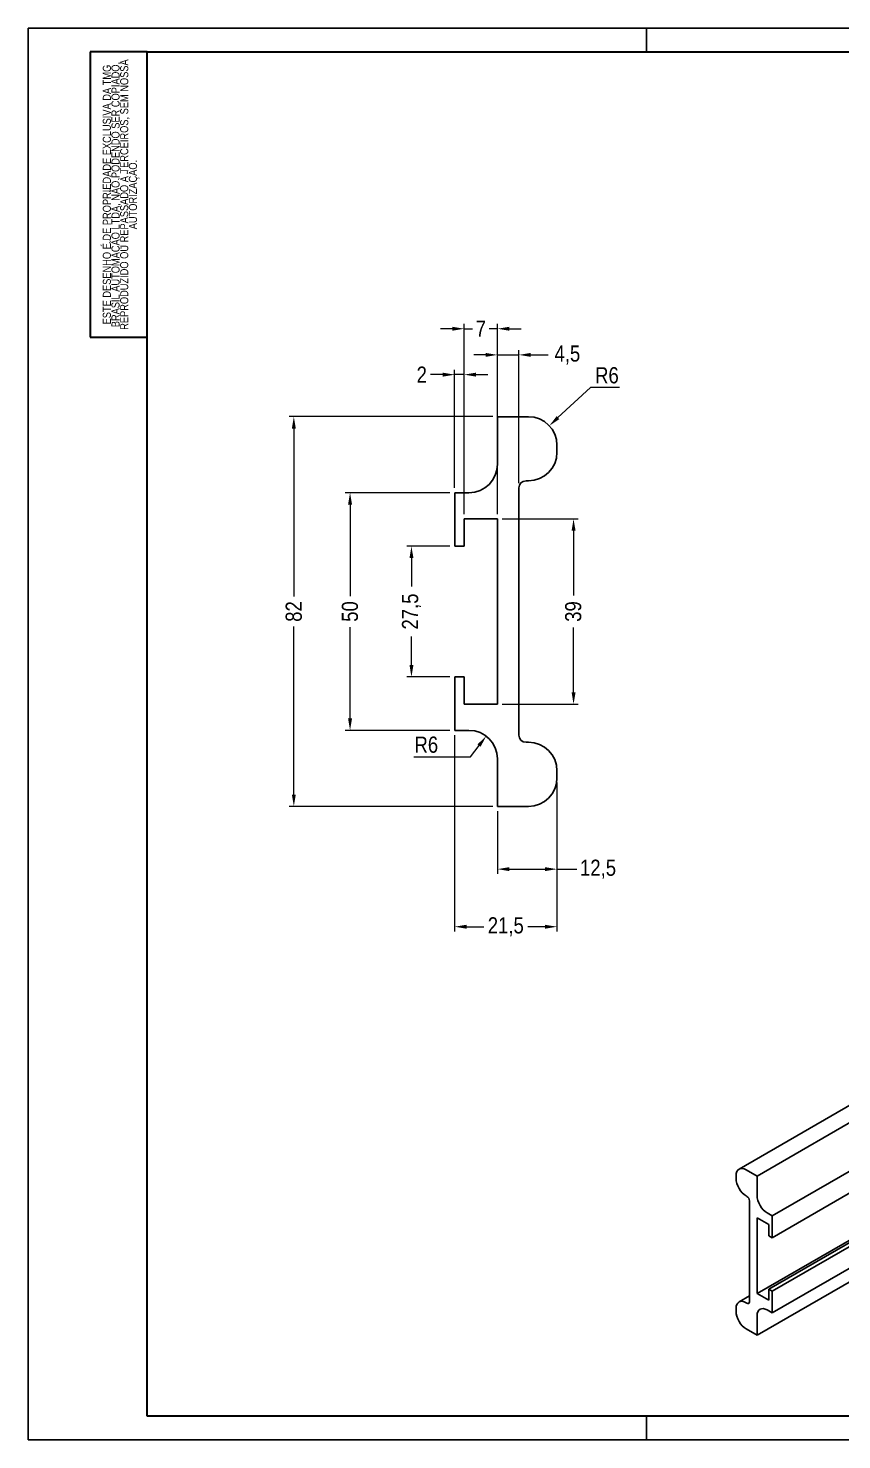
# Model space of a CAD drawing. Header units: millimetres. Extents: x 0 to 3154, y -128 to 297.
# Drawn here: x 0 to 171.1, y 0 to 297 of the extents above; entities that cross this region are included whole.
import ezdxf
from ezdxf.enums import TextEntityAlignment as Align

# ---------------------------------------------------------------- set-up
doc = ezdxf.new("R2010")
doc.units = ezdxf.units.MM
doc.layers.get('0').update_dxf_attribs({"lineweight": 25})
for name, color, linetype, lineweight in [('TMG - Bordas', 7, 'Continuous', 25), ('TMG - Simbolos', 7, 'Continuous', 25), ('TMG - Visível', 7, 'Continuous', 25)]:
    doc.layers.add(name, color=color, linetype=linetype, lineweight=lineweight)
doc.layers.add('TMG - Cota', color=1, linetype='Continuous', lineweight=18, true_color=0xff0000)
doc.styles.get("Standard").update_dxf_attribs({"font": 'technic_.ttf'})
doc.styles.add('TMG - Cota', font='technic_.ttf')
doc.styles.add('TMG - Tolerância', font='technic_.ttf')
doc.dimstyles.new('TMG - Cota', dxfattribs={"dimtxt": 3.4, "dimasz": 2.5, "dimexe": 1, "dimexo": 1, "dimgap": 0.8, "dimtad": 0, "dimrnd": 1e-08, "dimtxsty": 'TMG - Cota', "dimcen": 0.09, "dimdle": 10, "dimclrd": 256, "dimclre": 256, "dimclrt": 256, "dimadec": 0, "dimazin": 0, "dimtfac": 0.470588, "dimtmove": 0, "dimatfit": 3, "dimldrblk": 'Open-1', "dimfxl": 1, "dimtolj": 1, "dimtzin": 0, "dimlwd": -1, "dimlwe": -1, "dimarcsym": 0})

# ---------------------------------------------------------------- blocks, each defined once
blk = doc.blocks.new('Bordas BORDA A3')
at = {"layer": 'TMG - Bordas'}
for p, q in [((420, 297), (0, 297)), ((0, 297), (0, 0)), ((130, 292), (130, 297)), ((130, 5), (130, 0)), ((0, 0), (420, 0))]:
    blk.add_line(p, q, dxfattribs=at)
at = {"layer": 'TMG - Bordas', "lineweight": 30}
for p, q in [((25, 292), (415, 292)), ((25, 5), (25, 292)), ((25, 232), (25, 292)), ((415, 5), (25, 5))]:
    blk.add_line(p, q, dxfattribs=at)
at = {"layer": 'TMG - Bordas', "lineweight": 30, "flags": 104}
blk.add_attdef('STOCK_NUMBER', text='', height=4.5, dxfattribs=at).set_placement((192.93, 294.57), align=Align.TOP_CENTER)
at = {"layer": 'TMG - Bordas', "lineweight": 30, "flags": 1}
blk.add_attdef('FILENAME_AND_PATH', text='', height=1.7, rotation=90, dxfattribs=at).set_placement((22.75, 5), align=Align.TOP_CENTER)
blk = doc.blocks.new('TMG.Propriedade')
at = {"layer": 'TMG - Simbolos', "lineweight": 30}
for p, q in [((-12, 0), (-12, -60)), ((0, 0), (-12, 0)), ((-12, -60), (0, -60))]:
    blk.add_line(p, q, dxfattribs=at)
at = {"layer": 'TMG - Simbolos'}
blk.add_line((0, 0), (0, -60), dxfattribs=at)
at = {"layer": 'TMG - Simbolos', "insert": (-5.47, -30), "char_height": 1.7, "width": 58.8074, "attachment_point": 5, "rotation": 90, "line_spacing_factor": 0.645397, "style": 'TMG - Tolerância'}
blk.add_mtext('\\fTechnic|b0|i0;\\H1.7000;ESTE DESENHO É DE PROPRIEDADE EXCLUSIVA DA TMG BRASIL AUTOMAÇÃO LTDA\\fTechnic|b0|i0;\\H1.7000;, NÃO PODENDO SER COPIADO, REPRODUZIDO OU REPASSADO À TERCEIROS, SEM NOSSA AUTORIZAÇÃO.\\fTechnic|b0|i0;\\H1.6000;\\P', dxfattribs=at)
blk = doc.blocks.new('*D26')
at = {"layer": 'Defpoints', "color": 0, "transparency": 16777216}
for p in [(89.67, 199.27), (67.67, 149.27), (89.67, 149.27)]:
    blk.add_point(p, dxfattribs=at)
at = {"layer": 'TMG - Cota', "transparency": 16777216}
for p, q in [((88.67, 199.27), (66.67, 199.27)), ((67.67, 196.77), (67.67, 177.52)), ((67.67, 151.77), (67.67, 171.01)), ((88.67, 149.27), (66.67, 149.27))]:
    blk.add_line(p, q, dxfattribs=at)
for points in [[(67.26, 196.77), (68.09, 196.77), (67.67, 199.27)], [(67.26, 151.77), (68.09, 151.77), (67.67, 149.27)]]:
    blk.add_solid(points, dxfattribs=at)
at = {"layer": 'TMG - Cota', "transparency": 16777216, "insert": (65.93, 174.27), "char_height": 3.4, "attachment_point": 2, "rotation": 90, "style": 'TMG - Cota'}
blk.add_mtext('\\A1;50', dxfattribs=at)
blk = doc.blocks.new('Open-1')
at = {"color": 0}
for p, q in [((0, 0), (-1, 0.25)), ((-1, 0), (0, 0)), ((-1, -0.25), (0, 0))]:
    blk.add_line(p, q, dxfattribs=at)
blk = doc.blocks.new('*D27')
at = {"layer": 'Defpoints', "color": 0, "transparency": 16777216}
for p in [(89.67, 188.02), (80.58, 160.52), (89.67, 160.52)]:
    blk.add_point(p, dxfattribs=at)
at = {"layer": 'TMG - Cota', "transparency": 16777216}
for p, q in [((88.67, 188.02), (79.58, 188.02)), ((80.58, 185.52), (80.58, 179.52)), ((80.58, 163.02), (80.58, 169.02)), ((88.67, 160.52), (79.58, 160.52))]:
    blk.add_line(p, q, dxfattribs=at)
for points in [[(80.17, 185.52), (81, 185.52), (80.58, 188.02)], [(80.17, 163.02), (81, 163.02), (80.58, 160.52)]]:
    blk.add_solid(points, dxfattribs=at)
at = {"layer": 'TMG - Cota', "transparency": 16777216, "insert": (78.59, 174.27), "char_height": 3.4, "attachment_point": 2, "rotation": 90, "style": 'TMG - Cota'}
blk.add_mtext('\\A1;27,5', dxfattribs=at)
blk = doc.blocks.new('*D28')
at = {"layer": 'Defpoints', "color": 0, "transparency": 16777216}
for p in [(98.67, 193.77), (98.67, 154.77), (114.67, 154.77)]:
    blk.add_point(p, dxfattribs=at)
at = {"layer": 'TMG - Cota', "transparency": 16777216}
for p, q in [((99.67, 193.77), (115.67, 193.77)), ((114.67, 191.27), (114.67, 177.62)), ((114.67, 157.27), (114.67, 170.92)), ((99.67, 154.77), (115.67, 154.77))]:
    blk.add_line(p, q, dxfattribs=at)
for points in [[(114.26, 191.27), (115.09, 191.27), (114.67, 193.77)], [(114.26, 157.27), (115.09, 157.27), (114.67, 154.77)]]:
    blk.add_solid(points, dxfattribs=at)
at = {"layer": 'TMG - Cota', "transparency": 16777216, "insert": (112.89, 174.27), "char_height": 3.4, "attachment_point": 2, "rotation": 90, "style": 'TMG - Cota'}
blk.add_mtext('\\A1;39', dxfattribs=at)
blk = doc.blocks.new('*D29')
at = {"layer": 'Defpoints', "color": 0, "transparency": 16777216}
for p in [(98.67, 215.27), (55.85, 133.27), (98.67, 133.27)]:
    blk.add_point(p, dxfattribs=at)
at = {"layer": 'TMG - Cota', "transparency": 16777216}
for p, q in [((97.67, 215.27), (54.85, 215.27)), ((55.85, 212.77), (55.85, 177.42)), ((55.85, 135.77), (55.85, 171.12)), ((97.67, 133.27), (54.85, 133.27))]:
    blk.add_line(p, q, dxfattribs=at)
for points in [[(55.44, 212.77), (56.27, 212.77), (55.85, 215.27)], [(55.44, 135.77), (56.27, 135.77), (55.85, 133.27)]]:
    blk.add_solid(points, dxfattribs=at)
at = {"layer": 'TMG - Cota', "transparency": 16777216, "insert": (54.12, 174.27), "char_height": 3.4, "attachment_point": 2, "rotation": 90, "style": 'TMG - Cota'}
blk.add_mtext('\\A1;82', dxfattribs=at)
blk = doc.blocks.new('*D30')
at = {"layer": 'Defpoints', "color": 0, "transparency": 16777216}
for p in [(91.67, 224.11), (89.67, 199.27), (91.67, 193.77)]:
    blk.add_point(p, dxfattribs=at)
at = {"layer": 'TMG - Cota', "transparency": 16777216}
for p, q in [((87.17, 224.11), (84.6, 224.11)), ((89.67, 200.27), (89.67, 225.11)), ((91.67, 224.11), (89.67, 224.11)), ((91.67, 194.77), (91.67, 225.11)), ((94.17, 224.11), (96.67, 224.11))]:
    blk.add_line(p, q, dxfattribs=at)
for points in [[(87.17, 224.53), (87.17, 223.69), (89.67, 224.11)], [(94.17, 224.53), (94.17, 223.69), (91.67, 224.11)]]:
    blk.add_solid(points, dxfattribs=at)
at = {"layer": 'TMG - Cota', "transparency": 16777216, "insert": (82.75, 225.81), "char_height": 3.4, "attachment_point": 2, "style": 'TMG - Cota'}
blk.add_mtext('\\A1;2', dxfattribs=at)
blk = doc.blocks.new('*D31')
at = {"layer": 'Defpoints', "color": 0, "transparency": 16777216}
for p in [(98.67, 233.77), (91.67, 193.77), (98.67, 193.77)]:
    blk.add_point(p, dxfattribs=at)
at = {"layer": 'TMG - Cota', "transparency": 16777216}
for p, q in [((91.67, 194.77), (91.67, 234.77)), ((98.67, 194.77), (98.67, 234.77)), ((89.17, 233.77), (86.67, 233.77)), ((91.67, 233.77), (93.39, 233.77)), ((98.67, 233.77), (96.96, 233.77)), ((101.17, 233.77), (103.67, 233.77))]:
    blk.add_line(p, q, dxfattribs=at)
for points in [[(89.17, 234.18), (89.17, 233.35), (91.67, 233.77)], [(101.17, 234.18), (101.17, 233.35), (98.67, 233.77)]]:
    blk.add_solid(points, dxfattribs=at)
at = {"layer": 'TMG - Cota', "transparency": 16777216, "insert": (95.17, 235.49), "char_height": 3.4, "attachment_point": 2, "style": 'TMG - Cota'}
blk.add_mtext('\\A1;7', dxfattribs=at)
blk = doc.blocks.new('*D32')
at = {"layer": 'Defpoints', "color": 0, "transparency": 16777216}
for p in [(103.17, 228.27), (103.17, 200.27), (98.67, 193.77)]:
    blk.add_point(p, dxfattribs=at)
at = {"layer": 'TMG - Cota', "transparency": 16777216}
for p, q in [((98.67, 194.77), (98.67, 229.27)), ((103.17, 201.27), (103.17, 229.27)), ((96.17, 228.27), (93.67, 228.27)), ((98.67, 228.27), (103.17, 228.27)), ((105.67, 228.27), (109.32, 228.27))]:
    blk.add_line(p, q, dxfattribs=at)
for points in [[(96.17, 228.68), (96.17, 227.85), (98.67, 228.27)], [(105.67, 228.68), (105.67, 227.85), (103.17, 228.27)]]:
    blk.add_solid(points, dxfattribs=at)
at = {"layer": 'TMG - Cota', "transparency": 16777216, "insert": (113.37, 230.26), "char_height": 3.4, "attachment_point": 2, "style": 'TMG - Cota'}
blk.add_mtext('\\A1;4,5', dxfattribs=at)
blk = doc.blocks.new('*D33')
at = {"layer": 'Defpoints', "color": 0, "transparency": 16777216}
for p in [(109.57, 213.35), (105.17, 209.27)]:
    blk.add_point(p, dxfattribs=at)
at = {"layer": 'TMG - Cota', "transparency": 16777216}
for p, q in [((118.24, 221.42), (111.4, 215.06)), ((124.33, 221.42), (118.24, 221.42))]:
    blk.add_line(p, q, dxfattribs=at)
blk.add_solid([(111.11, 215.36), (111.68, 214.75), (109.57, 213.35)], dxfattribs=at)
at = {"layer": 'TMG - Cota', "transparency": 16777216, "insert": (121.69, 225.68), "char_height": 3.4, "attachment_point": 2, "style": 'TMG - Cota'}
blk.add_mtext('\\A1;R6', dxfattribs=at)
blk = doc.blocks.new('*D34')
at = {"layer": 'Defpoints', "color": 0, "transparency": 16777216}
for p in [(96.3, 148.05), (92.67, 143.27)]:
    blk.add_point(p, dxfattribs=at)
at = {"layer": 'TMG - Cota', "transparency": 16777216}
for p, q in [((93, 143.7), (94.79, 146.06)), ((81.07, 143.7), (93, 143.7))]:
    blk.add_line(p, q, dxfattribs=at)
blk.add_solid([(94.46, 146.31), (95.12, 145.81), (96.3, 148.05)], dxfattribs=at)
at = {"layer": 'TMG - Cota', "transparency": 16777216, "insert": (83.71, 147.96), "char_height": 3.4, "attachment_point": 2, "style": 'TMG - Cota'}
blk.add_mtext('\\A1;R6', dxfattribs=at)
blk = doc.blocks.new('*D35')
at = {"layer": 'Defpoints', "color": 0, "transparency": 16777216}
for p in [(111.17, 139.27), (98.67, 133.27), (98.67, 120.06)]:
    blk.add_point(p, dxfattribs=at)
at = {"layer": 'TMG - Cota', "transparency": 16777216}
for p, q in [((111.17, 138.27), (111.17, 119.06)), ((98.67, 132.27), (98.67, 119.06)), ((101.17, 120.06), (108.67, 120.06)), ((111.17, 120.06), (115.35, 120.06))]:
    blk.add_line(p, q, dxfattribs=at)
for points in [[(101.17, 120.48), (101.17, 119.65), (98.67, 120.06)], [(108.67, 120.48), (108.67, 119.65), (111.17, 120.06)]]:
    blk.add_solid(points, dxfattribs=at)
at = {"layer": 'TMG - Cota', "transparency": 16777216, "insert": (119.82, 122.06), "char_height": 3.4, "attachment_point": 2, "style": 'TMG - Cota'}
blk.add_mtext('\\A1;12,5', dxfattribs=at)
blk = doc.blocks.new('*D37')
at = {"layer": 'Defpoints', "color": 0, "transparency": 16777216}
for p in [(89.67, 149.27), (111.17, 139.27), (89.67, 107.95)]:
    blk.add_point(p, dxfattribs=at)
at = {"layer": 'TMG - Cota', "transparency": 16777216}
for p, q in [((89.67, 148.27), (89.67, 106.95)), ((111.17, 138.27), (111.17, 106.95)), ((92.17, 107.95), (95.79, 107.95)), ((108.67, 107.95), (105.06, 107.95))]:
    blk.add_line(p, q, dxfattribs=at)
for points in [[(92.17, 108.36), (92.17, 107.53), (89.67, 107.95)], [(108.67, 108.36), (108.67, 107.53), (111.17, 107.95)]]:
    blk.add_solid(points, dxfattribs=at)
at = {"layer": 'TMG - Cota', "transparency": 16777216, "insert": (100.42, 109.94), "char_height": 3.4, "attachment_point": 2, "style": 'TMG - Cota'}
blk.add_mtext('\\A1;21,5', dxfattribs=at)

msp = doc.modelspace()

# ---------------------------------------------------------------- linework, layer by layer
at = {"layer": 'TMG - Visível'}
for p, q in [((98.674, 215.26797), (98.674, 205.26797)), ((105.174, 215.26797), (98.674, 215.26797)), ((111.174, 207.76797), (111.174, 209.26797)), ((92.674, 199.26797), (89.674, 199.26797)), ((89.674, 199.26797), (89.674, 188.01797)), ((103.174, 148.26797), (103.174, 200.26797)), ((104.674, 201.76797), (105.174, 201.76797)), ((91.674, 193.76797), (98.674, 193.76797)), ((91.674, 188.01797), (91.674, 193.76797)), ((98.674, 193.76797), (98.674, 154.76797)), ((89.674, 188.01797), (91.674, 188.01797)), ((89.674, 160.51797), (89.674, 149.26797)), ((91.674, 160.51797), (89.674, 160.51797)), ((91.674, 154.76797), (91.674, 160.51797)), ((98.674, 154.76797), (91.674, 154.76797)), ((89.674, 149.26797), (92.674, 149.26797)), ((105.174, 146.76797), (104.674, 146.76797)), ((98.674, 143.26797), (98.674, 133.26797)), ((111.174, 139.26797), (111.174, 140.76797)), ((98.674, 133.26797), (105.174, 133.26797)), ((181.44973, 75.42463), (149.46772, 56.95981)), ((185.24783, 73.94924), (153.26582, 55.48441)), ((188.42981, 65.58015), (156.4478, 47.11532)), ((156.4478, 42.52253), (188.42981, 60.98735)), ((153.26582, 55.48441), (150.96772, 56.81122)), ((148.8464, 55.58648), (148.8464, 54.9741)), ((153.26582, 51.40193), (153.26582, 55.48441)), ((150.96772, 51.29987), (151.1445, 51.19781)), ((151.67483, 50.27925), (151.67483, 29.05034)), ((153.26582, 30.78539), (185.24783, 49.25021)), ((156.4478, 47.11532), (155.38714, 47.7277)), ((155.74069, 31.70395), (187.7227, 50.16877)), ((156.4478, 31.2957), (188.42981, 49.76052)), ((153.26582, 30.78539), (153.26582, 46.70708)), ((153.26582, 46.70708), (155.74069, 45.27821)), ((155.74069, 45.27821), (155.74069, 42.93078)), ((156.4478, 42.52253), (156.4478, 47.11532)), ((156.4478, 26.70291), (188.42981, 45.16773)), ((155.74069, 42.93078), (156.4478, 42.52253)), ((153.26582, 22.00805), (185.24783, 40.47288)), ((151.67483, 30.26907), (149.46772, 28.9948)), ((155.74069, 29.35652), (153.26582, 30.78539)), ((156.4478, 31.2957), (155.74069, 31.70395)), ((155.74069, 31.70395), (155.74069, 29.35652)), ((156.4478, 26.70291), (156.4478, 31.2957)), ((148.8464, 27.62147), (148.8464, 27.0091)), ((151.1445, 28.74415), (150.96772, 28.84621)), ((155.38714, 27.31528), (156.4478, 26.70291)), ((153.26582, 22.00805), (153.26582, 26.09054)), ((150.96772, 23.33486), (153.26582, 22.00805))]:
    msp.add_line(p, q, dxfattribs=at)
for centre, radius, start, end in [((105.174, 209.26797), 6, 0, 90), ((92.674, 205.26797), 6, 270, 0), ((105.174, 207.76797), 6, 270, 0), ((104.674, 200.26797), 1.5, 90, 180), ((92.674, 143.26797), 6, 0, 90), ((104.674, 148.26797), 1.5, 180, 270), ((105.174, 140.76797), 6, 0, 90), ((105.174, 139.26797), 6, 270, 0)]:
    msp.add_arc(centre, radius, start, end, dxfattribs=at)
for centre, major_axis, start_param, end_param in [((150.96772, 54.36173), (-1.5, 2.59808), 5.497787144, 7.068583471), ((150.96772, 53.74936), (-1.5, 2.59808), 0.785398163, 2.35619449), ((151.1445, 50.58543), (-0.375, 0.64952), 3.926990817, 5.497787144), ((155.38714, 50.17719), (1.5, -2.59808), 3.926990817, 5.497787144), ((150.96772, 26.39672), (-1.5, 2.59808), 5.497787144, 7.068583471), ((150.96772, 25.78435), (-1.5, 2.59808), 0.785398163, 2.35619449), ((151.1445, 29.35652), (0.375, -0.64952), 5.497787144, 7.068583471), ((155.38714, 24.86579), (-1.5, 2.59808), 5.497787144, 7.068583471)]:
    msp.add_ellipse(centre, major_axis=major_axis, ratio=0.577350269, start_param=start_param, end_param=end_param, dxfattribs=at)

# ---------------------------------------------------------------- block references
for name, p in [('Bordas BORDA A3', (0, 0)), ('TMG.Propriedade', (25, 292))]:
    msp.add_blockref(name, p)

# ---------------------------------------------------------------- dimensions: what is measured, and where the dimension line sits
at = {"layer": 'TMG - Cota'}
for base, p1, p2, override, picture, middle in [((98.674, 233.76797), (91.674, 193.76797), (98.674, 193.76797), {"dimgap": 0.8, "dimdec": 2, "dimtol": 0, "dimlim": 0, "dimtp": 0, "dimtm": 0, "dimtdec": 2, "dimtofl": 1, "dimatfit": 1}, '*D31', (95.174, 233.76797)), ((89.674, 107.94651), (111.174, 139.26797), (89.674, 149.26797), {"dimgap": 0.8, "dimdec": 2, "dimtol": 0, "dimlim": 0, "dimtp": 0, "dimtm": 0, "dimtdec": 2, "dimtofl": 0, "dimatfit": 1}, '*D37', (100.424, 107.94651))]:
    dim = msp.add_linear_dim(base=base, p1=p1, p2=p2, dimstyle='TMG - Cota', override=override, dxfattribs=at)
    dim.commit()
    dim.dimension.update_dxf_attribs({"geometry": picture, "text_midpoint": middle, "dimtype": 160})
for base, p1, p2, angle, override, picture, middle in [((103.174, 228.26797), (98.674, 193.76797), (103.174, 200.26797), 180, {"dimgap": 0.8, "dimdec": 2, "dimtol": 0, "dimlim": 0, "dimtp": 0, "dimtm": 0, "dimtdec": 2, "dimtofl": 1, "dimatfit": 1}, '*D32', (113.36733, 228.26797)), ((91.674, 224.11103), (89.674, 199.26797), (91.674, 193.76797), 180, {"dimgap": 0.8, "dimdec": 2, "dimtol": 0, "dimlim": 0, "dimtp": 0, "dimtm": 0, "dimtdec": 2, "dimtofl": 1, "dimatfit": 1}, '*D30', (82.75372, 224.11103)), ((55.85262, 133.26797), (98.674, 215.26797), (98.674, 133.26797), 90, {"dimgap": 0.8, "dimdec": 2, "dimtol": 0, "dimlim": 0, "dimtp": 0, "dimtm": 0, "dimtdec": 2, "dimtofl": 0, "dimatfit": 1}, '*D29', (55.85262, 174.26797)), ((67.674, 149.26797), (89.674, 199.26797), (89.674, 149.26797), 90, {"dimgap": 0.8, "dimdec": 2, "dimtol": 0, "dimlim": 0, "dimtp": 0, "dimtm": 0, "dimtdec": 2, "dimtofl": 0, "dimatfit": 1}, '*D26', (67.674, 174.26797)), ((114.674, 154.76797), (98.674, 193.76797), (98.674, 154.76797), 90, {"dimgap": 0.8, "dimdec": 2, "dimtol": 0, "dimlim": 0, "dimtp": 0, "dimtm": 0, "dimtdec": 2, "dimtofl": 0, "dimatfit": 1}, '*D28', (114.674, 174.26797)), ((80.5844, 160.51797), (89.674, 188.01797), (89.674, 160.51797), 270, {"dimgap": 0.8, "dimdec": 2, "dimtol": 0, "dimlim": 0, "dimtp": 0, "dimtm": 0, "dimtdec": 2, "dimtofl": 0, "dimatfit": 1}, '*D27', (80.5844, 174.26797)), ((98.674, 120.06446), (111.174, 139.26797), (98.674, 133.26797), 180, {"dimgap": 0.8, "dimdec": 2, "dimtol": 0, "dimlim": 0, "dimtp": 0, "dimtm": 0, "dimtdec": 2, "dimtofl": 0, "dimatfit": 2}, '*D35', (119.82237, 120.06446))]:
    dim = msp.add_linear_dim(base=base, p1=p1, p2=p2, angle=angle, dimstyle='TMG - Cota', override=override, dxfattribs=at)
    dim.commit()
    dim.dimension.update_dxf_attribs({"geometry": picture, "text_midpoint": middle, "dimtype": 160})
for center, mpoint, picture, middle in [((105.174, 209.26797), (109.56758, 213.35411), '*D33', (121.68752, 221.42254)), ((92.674, 143.26797), (96.29732, 148.05039), '*D34', (83.71016, 143.70463))]:
    dim = msp.add_radius_dim(center=center, mpoint=mpoint, dimstyle='TMG - Cota', override={"dimgap": 0.8, "dimtad": 1, "dimtih": 1, "dimtoh": 1, "dimdec": 2, "dimlfac": 1, "dimcen": 0, "dimtol": 0, "dimlim": 0, "dimtp": 0, "dimtm": 0, "dimtdec": 2, "dimtofl": 0}, dxfattribs=at)
    dim.commit()
    dim.dimension.update_dxf_attribs({"geometry": picture, "text_midpoint": middle, "dimtype": 164})

doc.saveas('drawing.dxf')
